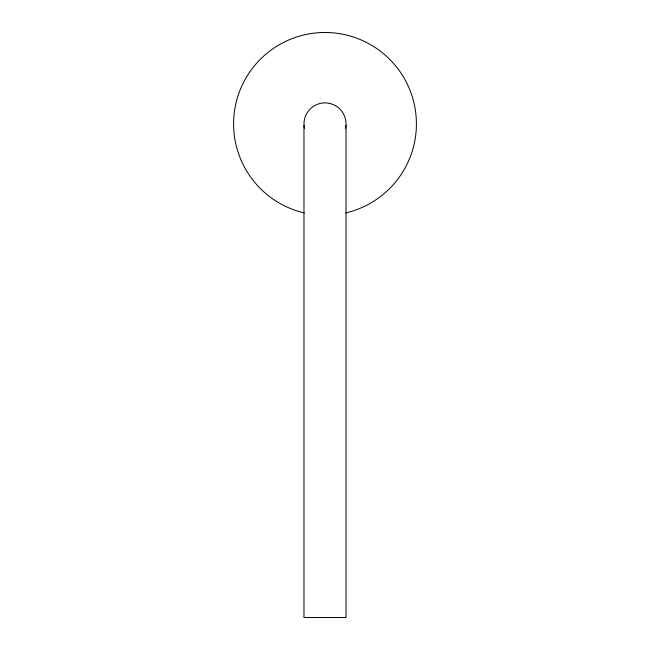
<?xml version="1.0" encoding="UTF-8"?>
<svg xmlns="http://www.w3.org/2000/svg" width="650" height="650" viewBox="0 0 650 650"><rect width="100%" height="100%" fill="white"/><g stroke="black" fill="none" stroke-linecap="round" stroke-linejoin="round"><path stroke-width="0.97" d="M346.027 125.466L346.027 617.5L303.973 617.5L303.973 125.466M304.224 212.916A91.406 91.406 0 0 1 249.559 72.288A91.406 91.406 0 0 1 400.441 72.288A91.406 91.406 0 0 1 345.776 212.916M304.476 128.464A21.027 21.027 0 0 1 325 102.879A21.027 21.027 0 0 1 345.524 128.464"/></g></svg>
